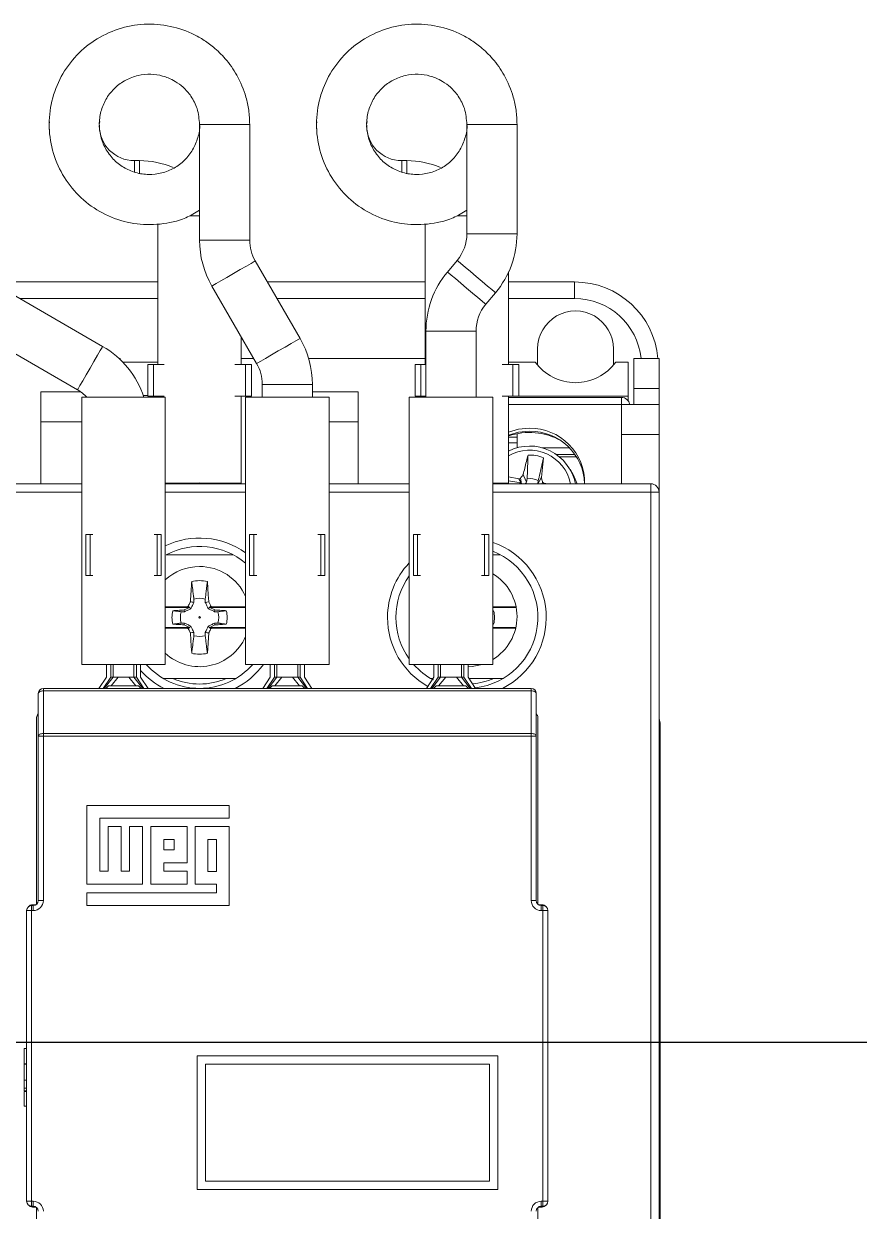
# Model space of a CAD drawing. Header units: millimetres. Extents: x 1004 to 59588, y 686 to 38112.
# Drawn here: x 44533.3 to 44583.3, y 36861.7 to 36932.7 of the extents above; entities that cross this region are included whole.
import ezdxf

# ---------------------------------------------------------------- set-up
doc = ezdxf.new("R2010")
doc.units = ezdxf.units.MM

msp = doc.modelspace()

# ---------------------------------------------------------------- linework, layer by layer
at = {"color": 7, "linetype": 'Continuous', "lineweight": 15}
for p, q in [((44534.823, 36926.876), (44534.81, 36926.723)), ((44534.81, 36926.723), (44534.81, 36926.653)), ((44534.81, 36926.653), (44534.815, 36926.421)), ((44537.81, 36926.723), (44537.833, 36926.891)), ((44543.81, 36926.723), (44543.81, 36919.795)), ((44546.81, 36926.723), (44543.81, 36926.723)), ((44546.81, 36919.795), (44546.81, 36926.723)), ((44550.823, 36926.876), (44550.81, 36926.723)), ((44550.81, 36926.723), (44550.81, 36926.653)), ((44550.81, 36926.653), (44550.821, 36926.314)), ((44553.81, 36926.723), (44553.833, 36926.891)), ((44559.81, 36926.723), (44559.81, 36920.179)), ((44562.81, 36926.723), (44559.81, 36926.723)), ((44562.81, 36920.179), (44562.81, 36926.723)), ((44540.21, 36924.553), (44539.91, 36924.553)), ((44539.91, 36923.888), (44539.91, 36924.553)), ((44540.21, 36923.799), (44540.21, 36924.553)), ((44556.21, 36924.553), (44555.91, 36924.553)), ((44555.91, 36923.888), (44555.91, 36924.553)), ((44556.21, 36923.799), (44556.21, 36924.553)), ((44543.251, 36921.253), (44543.81, 36921.253)), ((44559.251, 36921.253), (44559.81, 36921.253)), ((44541.31, 36920.761), (44541.31, 36912.353)), ((44557.31, 36920.761), (44557.31, 36912.353)), ((44562.81, 36920.179), (44559.81, 36920.179)), ((44546.81, 36919.795), (44543.81, 36919.795)), ((44549.823, 36913.906), (44547.145, 36918.545)), ((44559.225, 36918.572), (44558.647, 36917.883)), ((44531.519, 36917.289), (44541.31, 36917.289)), ((44547.871, 36917.289), (44557.31, 36917.289)), ((44562.31, 36912.353), (44562.31, 36917.888)), ((44562.31, 36917.289), (44566.257, 36917.289)), ((44566.257, 36917.289), (44566.257, 36916.293)), ((44538.01, 36913.433), (44532.06, 36916.868)), ((44544.547, 36917.045), (44547.225, 36912.406)), ((44560.945, 36915.955), (44561.523, 36916.644)), ((44541.31, 36916.293), (44533.056, 36916.293)), ((44557.31, 36916.293), (44548.445, 36916.293)), ((44566.257, 36916.293), (44562.31, 36916.293)), ((44530.56, 36914.27), (44536.51, 36910.834)), ((44546.31, 36912.353), (44546.31, 36913.991)), ((44557.36, 36914.348), (44557.36, 36910.397)), ((44560.36, 36914.348), (44557.36, 36914.348)), ((44560.36, 36910.397), (44560.36, 36914.348)), ((44564.044, 36912.309), (44564.044, 36913.289)), ((44568.576, 36913.289), (44568.576, 36912.309)), ((44538.994, 36912.707), (44539.06, 36912.707)), ((44539.06, 36912.707), (44539.06, 36912.646)), ((44539.218, 36912.489), (44541.31, 36912.489)), ((44541.06, 36912.353), (44540.706, 36912.353)), ((44540.706, 36910.453), (44540.706, 36912.353)), ((44541.697, 36912.353), (44541.06, 36912.353)), ((44541.06, 36912.353), (44541.06, 36910.453)), ((44546.56, 36912.353), (44545.923, 36912.353)), ((44546.31, 36912.707), (44547.051, 36912.707)), ((44546.56, 36910.453), (44546.56, 36912.353)), ((44546.914, 36912.353), (44546.56, 36912.353)), ((44546.914, 36910.453), (44546.914, 36912.353)), ((44550.337, 36912.707), (44557.31, 36912.707)), ((44557.06, 36912.353), (44556.706, 36912.353)), ((44556.706, 36910.453), (44556.706, 36912.353)), ((44557.36, 36912.353), (44557.06, 36912.353)), ((44557.06, 36912.353), (44557.06, 36910.453)), ((44557.31, 36912.353), (44557.31, 36912.707)), ((44562.56, 36912.353), (44561.923, 36912.353)), ((44563.902, 36912.489), (44562.31, 36912.489)), ((44562.914, 36912.353), (44562.56, 36912.353)), ((44562.56, 36910.453), (44562.56, 36912.353)), ((44562.914, 36910.453), (44562.914, 36912.353)), ((44569.46, 36912.489), (44568.718, 36912.489)), ((44569.46, 36910.447), (44569.46, 36912.489)), ((44569.81, 36912.707), (44571.31, 36912.707)), ((44569.81, 36912.707), (44569.81, 36910.907)), ((44571.31, 36912.707), (44571.31, 36910.907)), ((44547.56, 36911.156), (44547.56, 36910.397)), ((44550.56, 36911.156), (44547.56, 36911.156)), ((44550.56, 36910.397), (44550.56, 36911.156)), ((44571.31, 36910.907), (44569.81, 36910.907)), ((44569.81, 36909.957), (44569.81, 36910.907)), ((44571.31, 36909.957), (44571.31, 36910.907)), ((44534.31, 36910.707), (44534.31, 36908.907)), ((44534.31, 36910.707), (44536.708, 36910.707)), ((44536.76, 36910.397), (44536.76, 36894.397)), ((44541.76, 36910.397), (44536.76, 36910.397)), ((44540.451, 36910.489), (44540.706, 36910.489)), ((44541.06, 36910.453), (44540.706, 36910.453)), ((44541.06, 36910.453), (44541.697, 36910.453)), ((44541.31, 36910.453), (44541.31, 36910.397)), ((44541.76, 36894.397), (44541.76, 36910.397)), ((44545.923, 36910.453), (44546.56, 36910.453)), ((44546.31, 36905.253), (44546.31, 36910.453)), ((44546.56, 36910.453), (44546.914, 36910.453)), ((44546.56, 36910.397), (44546.56, 36894.397)), ((44551.56, 36910.397), (44546.56, 36910.397)), ((44550.56, 36910.707), (44553.31, 36910.707)), ((44551.56, 36894.397), (44551.56, 36910.397)), ((44553.31, 36910.707), (44553.31, 36908.907)), ((44556.36, 36910.397), (44556.36, 36894.397)), ((44561.36, 36910.397), (44556.36, 36910.397)), ((44557.06, 36910.453), (44556.706, 36910.453)), ((44557.06, 36910.453), (44557.36, 36910.453)), ((44557.31, 36910.453), (44557.31, 36910.397)), ((44557.31, 36910.397), (44557.31, 36910.453)), ((44561.36, 36894.397), (44561.36, 36910.397)), ((44561.923, 36910.453), (44562.56, 36910.453)), ((44562.31, 36905.253), (44562.31, 36910.453)), ((44562.31, 36910.447), (44569.46, 36910.447)), ((44569.06, 36910.374), (44562.31, 36910.374)), ((44562.56, 36910.453), (44562.914, 36910.453)), ((44569.06, 36909.961), (44569.06, 36910.374)), ((44569.445, 36910.193), (44569.46, 36910.193)), ((44569.46, 36910.193), (44569.46, 36910.447)), ((44569.46, 36910.174), (44569.46, 36910.193)), ((44569.06, 36909.961), (44562.31, 36909.961)), ((44569.06, 36909.957), (44569.06, 36909.961)), ((44569.06, 36909.957), (44571.31, 36909.957)), ((44569.06, 36908.157), (44569.06, 36909.957)), ((44571.31, 36909.957), (44571.31, 36908.157)), ((44534.31, 36908.907), (44534.31, 36905.207)), ((44536.76, 36908.907), (44534.31, 36908.907)), ((44553.31, 36908.907), (44551.56, 36908.907)), ((44553.31, 36908.907), (44553.31, 36905.207)), ((44562.81, 36908.003), (44562.31, 36908.003)), ((44562.81, 36907.359), (44562.81, 36908.207)), ((44569.06, 36905.207), (44569.06, 36908.157)), ((44571.31, 36908.157), (44569.06, 36908.157)), ((44571.31, 36908.157), (44571.31, 36904.707)), ((44562.81, 36907.663), (44562.31, 36907.663)), ((44565.942, 36907.359), (44564.31, 36907.359)), ((44566.269, 36906.965), (44565.157, 36906.965)), ((44566.362, 36906.826), (44565.342, 36906.826)), ((44566.165, 36905.759), (44565.981, 36906.077)), ((44516.81, 36905.207), (44536.76, 36905.207)), ((44541.76, 36905.253), (44546.31, 36905.253)), ((44541.76, 36905.207), (44546.56, 36905.207)), ((44542.213, 36905.207), (44542.232, 36905.253)), ((44542.461, 36905.207), (44542.493, 36905.253)), ((44543.81, 36905.262), (44543.662, 36905.207)), ((44543.971, 36905.203), (44543.81, 36905.262)), ((44543.81, 36905.262), (44543.81, 36905.207)), ((44545.388, 36905.253), (44545.407, 36905.207)), ((44546.06, 36905.207), (44546.06, 36905.253)), ((44551.56, 36905.207), (44556.36, 36905.207)), ((44561.36, 36905.207), (44570.81, 36905.207)), ((44561.378, 36905.253), (44562.31, 36905.253)), ((44561.388, 36905.253), (44561.407, 36905.207)), ((44562.314, 36905.207), (44562.053, 36905.236)), ((44562.926, 36905.511), (44562.31, 36905.618)), ((44563.064, 36905.258), (44562.31, 36905.388)), ((44563.064, 36905.258), (44562.893, 36905.207)), ((44562.926, 36905.511), (44563.011, 36905.535)), ((44563.064, 36905.258), (44562.926, 36905.511)), ((44563.082, 36905.207), (44563.011, 36905.535)), ((44563.416, 36905.514), (44563.38, 36905.31)), ((44564.056, 36905.207), (44564.084, 36905.398)), ((44564.312, 36905.207), (44564.345, 36905.303)), ((44564.345, 36905.303), (44564.416, 36905.252)), ((44564.416, 36905.252), (44564.382, 36905.207)), ((44564.674, 36905.207), (44564.416, 36905.252)), ((44566.165, 36905.759), (44566.413, 36905.207)), ((44570.81, 36905.207), (44570.81, 36904.707)), ((44536.76, 36904.707), (44516.81, 36904.707)), ((44546.56, 36904.707), (44541.76, 36904.707)), ((44556.36, 36904.707), (44551.56, 36904.707)), ((44570.81, 36904.707), (44561.36, 36904.707)), ((44570.81, 36838.707), (44570.81, 36904.707)), ((44570.81, 36904.707), (44571.31, 36904.707)), ((44571.31, 36904.707), (44571.31, 36838.707)), ((44537.006, 36899.723), (44537.006, 36902.175)), ((44537.006, 36902.175), (44537.253, 36902.175)), ((44537.253, 36899.723), (44537.253, 36902.175)), ((44537.253, 36902.175), (44537.431, 36902.175)), ((44541.089, 36902.175), (44541.268, 36902.175)), ((44541.268, 36899.723), (44541.268, 36902.175)), ((44541.514, 36902.175), (44541.268, 36902.175)), ((44541.514, 36902.175), (44541.514, 36899.723)), ((44546.806, 36899.723), (44546.806, 36902.175)), ((44546.806, 36902.175), (44547.053, 36902.175)), ((44547.053, 36899.723), (44547.053, 36902.175)), ((44547.053, 36902.175), (44547.231, 36902.175)), ((44550.889, 36902.175), (44551.068, 36902.175)), ((44551.068, 36899.723), (44551.068, 36902.175)), ((44551.314, 36902.175), (44551.068, 36902.175)), ((44551.314, 36902.175), (44551.314, 36899.723)), ((44556.606, 36899.723), (44556.606, 36902.175)), ((44556.606, 36902.175), (44556.853, 36902.175)), ((44556.853, 36899.723), (44556.853, 36902.175)), ((44556.853, 36902.175), (44557.031, 36902.175)), ((44560.689, 36902.175), (44560.868, 36902.175)), ((44560.868, 36899.723), (44560.868, 36902.175)), ((44561.114, 36902.175), (44560.868, 36902.175)), ((44561.114, 36902.175), (44561.114, 36899.723)), ((44545.81, 36900.957), (44541.81, 36900.957)), ((44561.81, 36900.957), (44561.36, 36900.957)), ((44537.006, 36899.723), (44537.253, 36899.723)), ((44537.253, 36899.723), (44537.431, 36899.723)), ((44541.089, 36899.723), (44541.268, 36899.723)), ((44541.268, 36899.723), (44541.514, 36899.723)), ((44546.806, 36899.723), (44547.053, 36899.723)), ((44547.053, 36899.723), (44547.231, 36899.723)), ((44550.889, 36899.723), (44551.068, 36899.723)), ((44551.068, 36899.723), (44551.314, 36899.723)), ((44556.606, 36899.723), (44556.853, 36899.723)), ((44556.853, 36899.723), (44557.031, 36899.723)), ((44560.689, 36899.723), (44560.868, 36899.723)), ((44560.868, 36899.723), (44561.114, 36899.723)), ((44543.471, 36898.301), (44543.468, 36898.108)), ((44544.152, 36898.108), (44544.149, 36898.301)), ((44543.054, 36897.846), (44541.76, 36897.846)), ((44543.201, 36897.807), (44541.76, 36897.807)), ((44542.909, 36897.55), (44542.716, 36897.546)), ((44543.201, 36897.807), (44542.895, 36897.655)), ((44543.054, 36897.846), (44543.133, 36897.885)), ((44543.201, 36897.807), (44543.054, 36897.846)), ((44544.566, 36897.846), (44544.419, 36897.807)), ((44546.56, 36897.807), (44544.419, 36897.807)), ((44544.725, 36897.655), (44544.419, 36897.807)), ((44544.487, 36897.885), (44544.566, 36897.846)), ((44546.56, 36897.846), (44544.566, 36897.846)), ((44544.904, 36897.546), (44544.711, 36897.55)), ((44562.752, 36897.846), (44561.36, 36897.846)), ((44562.759, 36897.807), (44561.36, 36897.807)), ((44561.412, 36897.61), (44561.36, 36897.613)), ((44541.76, 36896.607), (44543.201, 36896.607)), ((44542.716, 36896.869), (44542.909, 36896.865)), ((44542.895, 36896.76), (44543.201, 36896.607)), ((44543.054, 36896.569), (44543.201, 36896.607)), ((44544.419, 36896.607), (44544.725, 36896.76)), ((44544.419, 36896.607), (44544.566, 36896.569)), ((44544.419, 36896.607), (44546.56, 36896.607)), ((44544.711, 36896.865), (44544.904, 36896.869)), ((44561.36, 36896.802), (44561.412, 36896.805)), ((44561.36, 36896.607), (44562.739, 36896.607)), ((44541.76, 36896.569), (44543.054, 36896.569)), ((44543.133, 36896.53), (44543.054, 36896.569)), ((44543.468, 36896.307), (44543.471, 36896.114)), ((44544.149, 36896.114), (44544.152, 36896.307)), ((44544.566, 36896.569), (44544.487, 36896.53)), ((44544.566, 36896.569), (44546.56, 36896.569)), ((44561.36, 36896.569), (44562.73, 36896.569)), ((44541.76, 36894.397), (44536.76, 36894.397)), ((44538.239, 36893.627), (44538.239, 36894.397)), ((44538.492, 36893.627), (44538.492, 36894.397)), ((44538.635, 36893.627), (44538.635, 36894.397)), ((44539.885, 36893.627), (44539.885, 36894.397)), ((44540.028, 36893.627), (44540.028, 36894.397)), ((44540.281, 36894.397), (44540.281, 36893.627)), ((44551.56, 36894.397), (44546.56, 36894.397)), ((44548.039, 36893.627), (44548.039, 36894.397)), ((44548.292, 36893.627), (44548.292, 36894.397)), ((44548.435, 36893.627), (44548.435, 36894.397)), ((44549.685, 36893.627), (44549.685, 36894.397)), ((44549.828, 36893.627), (44549.828, 36894.397)), ((44550.081, 36894.397), (44550.081, 36893.627)), ((44561.36, 36894.397), (44556.36, 36894.397)), ((44557.839, 36893.627), (44557.839, 36894.397)), ((44558.092, 36893.627), (44558.092, 36894.397)), ((44558.235, 36893.627), (44558.235, 36894.397)), ((44559.485, 36893.627), (44559.485, 36894.397)), ((44559.628, 36893.627), (44559.628, 36894.397)), ((44559.881, 36894.397), (44559.881, 36893.627)), ((44537.789, 36892.957), (44538.239, 36893.627)), ((44538.492, 36893.627), (44538.04, 36892.957)), ((44538.635, 36893.627), (44538.108, 36892.957)), ((44538.365, 36893.117), (44538.205, 36892.957)), ((44538.365, 36893.117), (44540.155, 36893.117)), ((44538.635, 36893.627), (44538.492, 36893.627)), ((44538.943, 36893.627), (44538.52, 36893.117)), ((44538.635, 36893.627), (44538.943, 36893.627)), ((44538.943, 36893.627), (44538.956, 36893.627)), ((44539.564, 36893.627), (44539.578, 36893.627)), ((44539.578, 36893.627), (44539.885, 36893.627)), ((44540, 36893.117), (44539.578, 36893.627)), ((44539.885, 36893.627), (44540.028, 36893.627)), ((44540.412, 36892.957), (44539.885, 36893.627)), ((44540.48, 36892.957), (44540.028, 36893.627)), ((44540.315, 36892.957), (44540.155, 36893.117)), ((44540.281, 36893.627), (44540.731, 36892.957)), ((44541.633, 36893.557), (44545.987, 36893.557)), ((44547.589, 36892.957), (44548.039, 36893.627)), ((44548.292, 36893.627), (44547.84, 36892.957)), ((44548.435, 36893.627), (44547.908, 36892.957)), ((44548.165, 36893.117), (44548.005, 36892.957)), ((44548.165, 36893.117), (44549.955, 36893.117)), ((44548.435, 36893.627), (44548.292, 36893.627)), ((44548.743, 36893.627), (44548.32, 36893.117)), ((44548.435, 36893.627), (44548.743, 36893.627)), ((44548.743, 36893.627), (44548.756, 36893.627)), ((44549.364, 36893.627), (44549.378, 36893.627)), ((44549.378, 36893.627), (44549.685, 36893.627)), ((44549.8, 36893.117), (44549.378, 36893.627)), ((44549.685, 36893.627), (44549.828, 36893.627)), ((44550.212, 36892.957), (44549.685, 36893.627)), ((44550.28, 36892.957), (44549.828, 36893.627)), ((44550.115, 36892.957), (44549.955, 36893.117)), ((44550.081, 36893.627), (44550.531, 36892.957)), ((44557.389, 36892.957), (44557.839, 36893.627)), ((44557.633, 36893.557), (44557.792, 36893.557)), ((44558.092, 36893.627), (44557.64, 36892.957)), ((44558.235, 36893.627), (44557.708, 36892.957)), ((44557.965, 36893.117), (44557.805, 36892.957)), ((44557.965, 36893.117), (44559.755, 36893.117)), ((44558.235, 36893.627), (44558.092, 36893.627)), ((44558.543, 36893.627), (44558.12, 36893.117)), ((44558.235, 36893.627), (44558.543, 36893.627)), ((44558.543, 36893.627), (44558.556, 36893.627)), ((44559.164, 36893.627), (44559.178, 36893.627)), ((44559.178, 36893.627), (44559.485, 36893.627)), ((44559.6, 36893.117), (44559.178, 36893.627)), ((44559.485, 36893.627), (44559.628, 36893.627)), ((44560.012, 36892.957), (44559.485, 36893.627)), ((44560.08, 36892.957), (44559.628, 36893.627)), ((44559.915, 36892.957), (44559.755, 36893.117)), ((44559.881, 36893.627), (44560.331, 36892.957)), ((44559.928, 36893.557), (44561.987, 36893.557)), ((44534.16, 36890.106), (44534.16, 36892.657)), ((44534.46, 36892.807), (44534.46, 36892.957)), ((44534.46, 36892.957), (44563.66, 36892.957)), ((44534.46, 36892.807), (44534.46, 36890.256)), ((44563.66, 36892.807), (44534.46, 36892.807)), ((44563.66, 36892.807), (44563.66, 36892.957)), ((44563.66, 36890.256), (44563.66, 36892.807)), ((44563.96, 36892.657), (44563.96, 36890.106)), ((44534.06, 36891.207), (44534.06, 36880.034)), ((44564.06, 36891.207), (44564.06, 36880.034)), ((44534.46, 36890.106), (44534.46, 36890.256)), ((44534.46, 36890.256), (44563.66, 36890.256)), ((44563.66, 36890.106), (44563.66, 36890.256)), ((44571.378, 36852.789), (44571.378, 36890.789)), ((44534.46, 36890.106), (44534.16, 36890.106)), ((44534.16, 36880.257), (44534.16, 36890.106)), ((44534.46, 36890.106), (44534.46, 36880.257)), ((44563.66, 36890.106), (44534.46, 36890.106)), ((44563.66, 36890.106), (44563.96, 36890.106)), ((44563.66, 36880.257), (44563.66, 36890.106)), ((44563.96, 36890.106), (44563.96, 36880.257)), ((44537.06, 36885.957), (44537.06, 36881.248)), ((44545.58, 36885.957), (44537.06, 36885.957)), ((44545.58, 36885.192), (44545.58, 36885.957)), ((44537.84, 36885.192), (44545.58, 36885.192)), ((44537.84, 36882.013), (44537.84, 36885.192)), ((44538.35, 36884.683), (44538.35, 36882.013)), ((44539.115, 36884.683), (44538.35, 36884.683)), ((44539.115, 36882.013), (44539.115, 36884.683)), ((44539.625, 36884.683), (44539.625, 36882.013)), ((44540.39, 36884.683), (44539.625, 36884.683)), ((44540.39, 36881.248), (44540.39, 36884.683)), ((44540.9, 36884.683), (44540.9, 36881.248)), ((44543.06, 36884.683), (44540.9, 36884.683)), ((44543.06, 36882.523), (44543.06, 36884.683)), ((44543.54, 36884.683), (44543.54, 36881.232)), ((44545.58, 36884.683), (44543.54, 36884.683)), ((44545.58, 36879.957), (44545.58, 36884.683)), ((44541.665, 36883.918), (44541.665, 36883.288)), ((44542.295, 36883.918), (44541.665, 36883.918)), ((44542.295, 36883.288), (44542.295, 36883.918)), ((44544.815, 36883.918), (44544.305, 36883.918)), ((44544.305, 36883.918), (44544.305, 36881.997)), ((44544.815, 36881.997), (44544.815, 36883.918)), ((44541.665, 36883.288), (44542.295, 36883.288)), ((44541.665, 36882.523), (44543.06, 36882.523)), ((44541.665, 36882.013), (44541.665, 36882.523)), ((44538.35, 36882.013), (44537.84, 36882.013)), ((44539.625, 36882.013), (44539.115, 36882.013)), ((44543.06, 36882.013), (44541.665, 36882.013)), ((44543.06, 36881.248), (44543.06, 36882.013)), ((44544.305, 36881.997), (44544.815, 36881.997)), ((44537.06, 36881.248), (44540.39, 36881.248)), ((44540.9, 36881.248), (44543.06, 36881.248)), ((44543.54, 36881.232), (44544.815, 36881.232)), ((44544.815, 36881.232), (44544.815, 36880.722)), ((44534.46, 36880.257), (44534.16, 36880.257)), ((44544.815, 36880.722), (44537.06, 36880.722)), ((44537.06, 36880.722), (44537.06, 36879.957)), ((44563.66, 36880.257), (44563.96, 36880.257)), ((44533.46, 36862.257), (44533.46, 36879.657)), ((44533.76, 36879.657), (44533.46, 36879.657)), ((44533.76, 36879.657), (44533.76, 36879.957)), ((44533.76, 36879.957), (44533.86, 36879.957)), ((44533.76, 36879.657), (44533.76, 36862.257)), ((44533.86, 36879.657), (44533.76, 36879.657)), ((44533.81, 36880.007), (44534.026, 36880.007)), ((44533.81, 36880.007), (44533.81, 36879.957)), ((44533.86, 36879.657), (44533.86, 36879.957)), ((44537.06, 36879.957), (44545.58, 36879.957)), ((44564.094, 36880.007), (44564.31, 36880.007)), ((44564.26, 36879.657), (44564.26, 36879.957)), ((44564.26, 36879.957), (44564.36, 36879.957)), ((44564.36, 36879.657), (44564.26, 36879.657)), ((44564.31, 36879.957), (44564.31, 36880.007)), ((44564.36, 36879.957), (44564.36, 36879.657)), ((44564.66, 36879.657), (44564.36, 36879.657)), ((44564.36, 36862.257), (44564.36, 36879.657)), ((44564.66, 36879.657), (44564.66, 36862.257)), ((44533.31, 36871.406), (44533.46, 36871.406)), ((44533.31, 36870.483), (44533.31, 36871.406)), ((44533.31, 36870.483), (44533.46, 36870.483)), ((44533.31, 36870.457), (44533.31, 36870.483)), ((44533.31, 36870.457), (44533.46, 36870.457)), ((44533.31, 36869.509), (44533.31, 36870.457)), ((44543.66, 36870.957), (44561.66, 36870.957)), ((44543.66, 36862.957), (44543.66, 36870.957)), ((44544.16, 36863.457), (44544.16, 36870.457)), ((44544.16, 36870.457), (44561.16, 36870.457)), ((44561.16, 36870.457), (44561.16, 36863.457)), ((44561.66, 36870.957), (44561.66, 36862.957)), ((44533.31, 36869.509), (44533.46, 36869.509)), ((44533.31, 36869.02), (44533.46, 36869.02)), ((44533.31, 36868.866), (44533.46, 36868.866)), ((44533.31, 36868.821), (44533.46, 36868.821)), ((44533.31, 36867.948), (44533.46, 36867.948)), ((44561.16, 36863.457), (44544.16, 36863.457)), ((44561.66, 36862.957), (44543.66, 36862.957)), ((44533.76, 36862.257), (44533.46, 36862.257)), ((44533.76, 36861.957), (44533.76, 36862.257)), ((44533.76, 36862.257), (44533.86, 36862.257)), ((44533.86, 36861.957), (44533.76, 36861.957)), ((44533.81, 36861.957), (44533.81, 36861.907)), ((44534.026, 36861.907), (44533.81, 36861.907)), ((44533.86, 36862.257), (44533.86, 36861.957)), ((44534.06, 36850.707), (44534.06, 36861.881)), ((44564.06, 36850.707), (44564.06, 36861.881)), ((44564.31, 36861.907), (44564.094, 36861.907)), ((44564.26, 36861.957), (44564.26, 36862.257)), ((44564.26, 36862.257), (44564.36, 36862.257)), ((44564.36, 36861.957), (44564.26, 36861.957)), ((44564.31, 36861.907), (44564.31, 36861.957)), ((44564.36, 36861.957), (44564.36, 36862.257)), ((44564.66, 36862.257), (44564.36, 36862.257))]:
    msp.add_line(p, q, dxfattribs=at)
msp.add_line((44092.042, 36871.789), (44748.186, 36871.789))
at = {"color": 7, "linetype": 'Continuous', "lineweight": 15, "flags": 128}
for points in [[(44547.145, 36918.545), (44547.081, 36918.509), (44546.897, 36918.402), (44546.61, 36918.236), (44546.247, 36918.027), (44545.846, 36917.795), (44545.445, 36917.563), (44545.082, 36917.354), (44544.795, 36917.189), (44544.611, 36917.082), (44544.547, 36917.045)], [(44561.523, 36916.644), (44561.467, 36916.691), (44561.304, 36916.828), (44561.05, 36917.041), (44560.729, 36917.31), (44560.374, 36917.608), (44560.019, 36917.906), (44559.699, 36918.175), (44559.445, 36918.388), (44559.281, 36918.525), (44559.225, 36918.572)], [(44560.945, 36915.955), (44560.889, 36916.002), (44560.726, 36916.139), (44560.471, 36916.352), (44560.151, 36916.621), (44559.796, 36916.919), (44559.441, 36917.217), (44559.121, 36917.486), (44558.866, 36917.699), (44558.703, 36917.836), (44558.647, 36917.883)], [(44549.823, 36913.906), (44549.76, 36913.87), (44549.575, 36913.763), (44549.288, 36913.597), (44548.926, 36913.388), (44548.524, 36913.156), (44548.123, 36912.925), (44547.761, 36912.716), (44547.473, 36912.55), (44547.289, 36912.443), (44547.225, 36912.406)], [(44538.01, 36913.433), (44537.973, 36913.369), (44537.867, 36913.184), (44537.701, 36912.897), (44537.492, 36912.535), (44537.26, 36912.134), (44537.028, 36911.732), (44536.819, 36911.37), (44536.653, 36911.083), (44536.547, 36910.898), (44536.51, 36910.834)], [(44569.205, 36909.957), (44569.158, 36909.96), (44569.06, 36909.961)], [(44562.31, 36908.291), (44562.896, 36908.467), (44563.56, 36908.533)], [(44563.56, 36908.36), (44562.896, 36908.293), (44562.31, 36908.117)], [(44564.398, 36906.766), (44564.354, 36906.373), (44564.311, 36905.98), (44564.267, 36905.588), (44564.265, 36905.569)], [(44563.38, 36905.31), (44563.298, 36905.49), (44563.217, 36905.671), (44563.178, 36905.758)], [(44564.061, 36905.207), (44564.139, 36905.345), (44564.265, 36905.569)], [(44544.282, 36899.356), (44544.308, 36898.956), (44544.334, 36898.556), (44544.361, 36898.156), (44544.362, 36898.136)], [(44544.152, 36898.108), (44544.237, 36898.12), (44544.362, 36898.136)], [(44542.909, 36897.55), (44542.898, 36897.634), (44542.895, 36897.655)], [(44543.29, 36897.727), (44543.23, 36897.787), (44543.133, 36897.885)], [(44544.33, 36897.727), (44544.39, 36897.787), (44544.487, 36897.885)], [(44544.711, 36897.55), (44544.722, 36897.634), (44544.725, 36897.655)], [(44542.909, 36896.865), (44542.898, 36896.781), (44542.895, 36896.76)], [(44543.29, 36896.688), (44543.23, 36896.628), (44543.133, 36896.53)], [(44544.33, 36896.688), (44544.39, 36896.628), (44544.487, 36896.53)], [(44544.711, 36896.865), (44544.722, 36896.781), (44544.725, 36896.76)], [(44543.468, 36896.307), (44543.384, 36896.295), (44543.258, 36896.279)], [(44543.338, 36895.059), (44543.312, 36895.459), (44543.286, 36895.859), (44543.26, 36896.259), (44543.258, 36896.279)], [(44559.881, 36894.258), (44560.134, 36894.275), (44560.716, 36894.397)], [(44534.46, 36892.807), (44534.402, 36892.805), (44534.345, 36892.796), (44534.293, 36892.782), (44534.248, 36892.764), (44534.211, 36892.741), (44534.183, 36892.715), (44534.166, 36892.687), (44534.16, 36892.657)], [(44563.96, 36892.657), (44563.954, 36892.687), (44563.937, 36892.715), (44563.91, 36892.741), (44563.872, 36892.764), (44563.827, 36892.782), (44563.775, 36892.796), (44563.719, 36892.805), (44563.66, 36892.807)], [(44534.46, 36890.256), (44534.402, 36890.253), (44534.345, 36890.244), (44534.293, 36890.231), (44534.248, 36890.212), (44534.211, 36890.189), (44534.183, 36890.163), (44534.166, 36890.135), (44534.16, 36890.106)], [(44563.96, 36890.106), (44563.954, 36890.135), (44563.937, 36890.163), (44563.91, 36890.189), (44563.872, 36890.212), (44563.827, 36890.231), (44563.775, 36890.244), (44563.719, 36890.253), (44563.66, 36890.256)]]:
    msp.add_lwpolyline(points, dxfattribs=at)
at = {"color": 7, "linetype": 'Continuous', "lineweight": 15}
msp.add_circle((44543.81, 36897.207), 0.0467, dxfattribs=at)
for centre, radius, start, end in [((44539.91, 36926.653), 2.1, 180, 270), ((44555.91, 36926.653), 2.1, 180, 270), ((44540.21, 36919.453), 5.1, 66.59444, 90), ((44556.21, 36919.453), 5.1, 66.59444, 90), ((44557.31, 36920.179), 2.5, 320, 0), ((44557.31, 36920.179), 5.5, 320, 0), ((44549.31, 36919.795), 5.5, 180, 210), ((44549.31, 36919.795), 2.5, 180, 210), ((44562.86, 36914.348), 5.5, 140, 180), ((44562.86, 36914.348), 2.5, 140, 180), ((44566.31, 36913.289), 2.266, 359.99891, 180.00109), ((44545.06, 36911.156), 5.5, 0, 30), ((44535.26, 36908.669), 5.5, 18.31183, 60), ((44545.06, 36911.156), 2.5, 0, 30), ((44535.26, 36908.669), 2.5, 43.72632, 60), ((44569.06, 36909.874), 0.5, 9.56447, 90), ((44563.56, 36904.481), 3.801, 60.50706, 109.1957), ((44563.586, 36905.26), 3.273, 359.08148, 90.45714), ((44563.585, 36905.084), 3.276, 2.15909, 90.44086), ((44563.562, 36904.674), 2.792, 11.01919, 116.6551), ((44563.559, 36904.721), 2.496, 11.235, 120.03661), ((44563.56, 36904.699), 2.23, 67.94435, 92.35353), ((44563.56, 36904.362), 1.16, 63.18328, 97.11469), ((44570.81, 36904.707), 0.5, 0, 90), ((44543.81, 36897.207), 4.75, 54.62346, 115.56781), ((44559.81, 36897.207), 4.75, 296.52535, 70.95469), ((44543.81, 36897.207), 4.25, 49.67978, 118.07249), ((44559.81, 36897.207), 4.25, 276.76816, 68.61052), ((44543.81, 36897.257), 3, 90, 133.10467), ((44543.81, 36897.257), 3, 23.55646, 90), ((44559.81, 36897.207), 4.75, 136.57842, 180), ((44559.81, 36897.207), 4.25, 144.26871, 180), ((44559.81, 36897.257), 3, 301.10892, 58.89108), ((44543.81, 36897.207), 2.2, 77.62055, 102.37945), ((44524.432, 36757.116), 142.272, 82.31069, 82.3959), ((44543.81, 36897.207), 1.145, 72.79371, 107.20629), ((44543.81, 36897.207), 1.652, 165.89643, 194.10357), ((44543.81, 36897.207), 1.145, 162.79371, 197.20629), ((44543.81, 36897.207), 1.145, 342.79371, 17.20629), ((44543.81, 36897.207), 1.652, 345.89643, 14.10357), ((44559.81, 36897.207), 1.652, 345.89643, 14.10357), ((44559.81, 36897.207), 4.75, 180, 240.45944), ((44559.81, 36897.207), 4.25, 180, 215.73129), ((44543.81, 36897.257), 3, 226.89533, 336.44354), ((44543.81, 36897.207), 1.145, 252.79371, 287.20629), ((44563.188, 37037.299), 142.272, 262.31069, 262.3959), ((44543.81, 36897.207), 2.2, 257.62055, 282.37945), ((44543.81, 36897.207), 4.75, 222.02181, 243.47465), ((44543.81, 36897.207), 4.25, 221.38966, 318.61034), ((44543.81, 36897.207), 4.75, 296.52535, 323.73086), ((44559.81, 36897.207), 4.25, 221.38966, 241.79606), ((44543.81, 36897.207), 3.989, 246.21191, 293.78809), ((44559.81, 36897.207), 3.989, 274.8328, 293.78809), ((44534.46, 36892.657), 0.3, 90, 180), ((44563.66, 36892.657), 0.3, 0, 90), ((44534.36, 36891.207), 0.3, 131.81031, 180), ((44563.76, 36891.207), 0.3, 0, 48.18969), ((44570.378, 36890.789), 1, 0, 21.27898), ((44533.86, 36880.257), 0.6, 270, 0), ((44533.86, 36880.257), 0.3, 270, 0), ((44564.26, 36880.257), 0.6, 180, 270), ((44564.26, 36880.257), 0.3, 180, 270), ((44533.76, 36879.657), 0.3, 90, 180), ((44533.81, 36879.707), 0.3, 90, 141.7681), ((44564.31, 36879.707), 0.3, 38.2319, 90), ((44564.36, 36879.657), 0.3, 0, 90), ((44533.76, 36862.257), 0.3, 180, 270), ((44533.81, 36862.207), 0.3, 218.2319, 270), ((44533.86, 36861.657), 0.6, 0, 90), ((44533.86, 36861.657), 0.3, 0, 90), ((44564.26, 36861.657), 0.6, 90, 180), ((44564.26, 36861.657), 0.3, 90, 180), ((44564.31, 36862.207), 0.3, 270, 321.7681), ((44564.36, 36862.257), 0.3, 270, 0)]:
    msp.add_arc(centre, radius, start, end, dxfattribs=at)
for centre, major_axis, ratio, start_param, end_param in [((44566.257, 36912.289), (4.11, -2.848), 0.999984, 0.689862, 2.176813), ((44566.257, 36912.293), (3.403, -2.103), 0.999979, 0.657359, 2.124376), ((44566.31, 36914.306), (0, 3.046), 0.984808, 2.210002, 4.073184)]:
    msp.add_ellipse(centre, major_axis=major_axis, ratio=ratio, start_param=start_param, end_param=end_param, dxfattribs=at)
for points, knots in [([(44546.81, 36926.723), (44546.798, 36927.007), (44546.776, 36927.558), (44546.556, 36928.561), (44546.116, 36929.629), (44545.417, 36930.62), (44544.703, 36931.318), (44544.019, 36931.813), (44543.115, 36932.304), (44541.872, 36932.698), (44540.292, 36932.771), (44538.736, 36932.428), (44537.321, 36931.69), (44536.147, 36930.61), (44535.296, 36929.261), (44534.826, 36927.737), (44534.768, 36926.142), (44535.128, 36924.589), (44535.881, 36923.182), (44536.974, 36922.019), (44538.331, 36921.183), (44539.862, 36920.726), (44541.45, 36920.698), (44542.816, 36920.983), (44543.539, 36921.421), (44543.81, 36921.585)], [0, 0, 0, 0, 0.027104, 0.052571, 0.09792, 0.136472, 0.167828, 0.192929, 0.216994, 0.266031, 0.316158, 0.366531, 0.416784, 0.466992, 0.517355, 0.567613, 0.617822, 0.668187, 0.718453, 0.768657, 0.819015, 0.869289, 0.919494, 0.969847, 1, 1, 1, 1]), ([(44562.81, 36926.723), (44562.798, 36927.007), (44562.776, 36927.558), (44562.556, 36928.561), (44562.116, 36929.629), (44561.417, 36930.62), (44560.703, 36931.318), (44560.019, 36931.813), (44559.115, 36932.304), (44557.872, 36932.698), (44556.292, 36932.771), (44554.736, 36932.428), (44553.321, 36931.69), (44552.147, 36930.61), (44551.296, 36929.261), (44550.826, 36927.737), (44550.768, 36926.142), (44551.128, 36924.589), (44551.881, 36923.182), (44552.974, 36922.019), (44554.331, 36921.183), (44555.862, 36920.726), (44557.45, 36920.698), (44558.816, 36920.983), (44559.539, 36921.421), (44559.81, 36921.585)], [0, 0, 0, 0, 0.027104, 0.052571, 0.09792, 0.136472, 0.167828, 0.192929, 0.216994, 0.266031, 0.316158, 0.366531, 0.416784, 0.466992, 0.517355, 0.567613, 0.617822, 0.668187, 0.718453, 0.768657, 0.819015, 0.869289, 0.919494, 0.969847, 1, 1, 1, 1]), ([(44543.802, 36926.774), (44543.805, 36926.753), (44543.844, 36926.471), (44543.723, 36925.92), (44543.43, 36925.186), (44542.935, 36924.557), (44542.299, 36924.078), (44541.557, 36923.782), (44540.765, 36923.689), (44539.976, 36923.805), (44539.244, 36924.124), (44538.621, 36924.622), (44538.149, 36925.264), (44537.861, 36926.008), (44537.776, 36926.802), (44537.901, 36927.588), (44538.227, 36928.317), (44538.732, 36928.935), (44539.379, 36929.4), (44540.12, 36929.678), (44540.88, 36929.753), (44541.491, 36929.662), (44541.976, 36929.498), (44542.398, 36929.287), (44542.873, 36928.935), (44543.34, 36928.393), (44543.726, 36927.639), (44543.781, 36927.042), (44543.81, 36926.723)], [0, 0, 0, 0, 0.003347, 0.045229, 0.086979, 0.128842, 0.170739, 0.212493, 0.254345, 0.296248, 0.338002, 0.379848, 0.421761, 0.463515, 0.505346, 0.547264, 0.589023, 0.630851, 0.672776, 0.714533, 0.755266, 0.793022, 0.811883, 0.836555, 0.867816, 0.905403, 0.949435, 1, 1, 1, 1]), ([(44559.802, 36926.774), (44559.805, 36926.753), (44559.844, 36926.471), (44559.723, 36925.92), (44559.43, 36925.186), (44558.935, 36924.557), (44558.299, 36924.078), (44557.557, 36923.782), (44556.765, 36923.689), (44555.976, 36923.805), (44555.244, 36924.124), (44554.621, 36924.622), (44554.149, 36925.264), (44553.861, 36926.008), (44553.776, 36926.802), (44553.901, 36927.588), (44554.227, 36928.317), (44554.732, 36928.935), (44555.379, 36929.4), (44556.12, 36929.678), (44556.88, 36929.753), (44557.491, 36929.662), (44557.976, 36929.498), (44558.398, 36929.287), (44558.873, 36928.935), (44559.34, 36928.393), (44559.726, 36927.639), (44559.781, 36927.042), (44559.81, 36926.723)], [0, 0, 0, 0, 0.003347, 0.045229, 0.086979, 0.128842, 0.170739, 0.212493, 0.254345, 0.296248, 0.338002, 0.379848, 0.421761, 0.463515, 0.505346, 0.547264, 0.589023, 0.630851, 0.672776, 0.714533, 0.755266, 0.793022, 0.811883, 0.836555, 0.867816, 0.905403, 0.949435, 1, 1, 1, 1]), ([(44563.178, 36905.758), (44563.21, 36905.886), (44563.274, 36906.144), (44563.371, 36906.534), (44563.436, 36906.796), (44563.469, 36906.927)], [0, 0, 0, 0, 0.328071, 0.664035, 1, 1, 1, 1]), ([(44563.469, 36906.927), (44563.464, 36906.803), (44563.457, 36906.594), (44563.444, 36906.254), (44563.434, 36905.972), (44563.425, 36905.743), (44563.42, 36905.612), (44563.418, 36905.546), (44563.416, 36905.514)], [0, 0, 0, 0, 0.263002, 0.445587, 0.722793, 0.861396, 0.930698, 1, 1, 1, 1]), ([(44564.084, 36905.398), (44564.091, 36905.43), (44564.105, 36905.493), (44564.134, 36905.62), (44564.185, 36905.841), (44564.248, 36906.114), (44564.324, 36906.443), (44564.37, 36906.646), (44564.398, 36906.766)], [0, 0, 0, 0, 0.069302, 0.138604, 0.277207, 0.554413, 0.736999, 1, 1, 1, 1]), ([(44563.011, 36905.535), (44563.033, 36905.565), (44563.077, 36905.624), (44563.133, 36905.698), (44563.166, 36905.742), (44563.178, 36905.758)], [0, 0, 0, 0, 0.396392, 0.792782, 1, 1, 1, 1]), ([(44563.38, 36905.31), (44563.36, 36905.28), (44563.337, 36905.246), (44563.314, 36905.211), (44563.312, 36905.207)], [0, 0, 0, 0, 0.887594, 1, 1, 1, 1]), ([(44564.265, 36905.569), (44564.272, 36905.545), (44564.299, 36905.457), (44564.326, 36905.368), (44564.345, 36905.303)], [0, 0, 0, 0, 0.271067, 1, 1, 1, 1]), ([(44543.258, 36898.136), (44543.267, 36898.27), (44543.285, 36898.54), (44543.312, 36898.946), (44543.329, 36899.22), (44543.338, 36899.356)], [0, 0, 0, 0, 0.328071, 0.664036, 1, 1, 1, 1]), ([(44543.338, 36899.356), (44543.35, 36899.264), (44543.37, 36899.108), (44543.402, 36898.854), (44543.429, 36898.644), (44543.45, 36898.473), (44543.462, 36898.375), (44543.468, 36898.326), (44543.471, 36898.301)], [0, 0, 0, 0, 0.2630013, 0.4455874, 0.7227928, 0.8613965, 0.9306991, 1, 1, 1, 1]), ([(44544.149, 36898.301), (44544.152, 36898.326), (44544.158, 36898.375), (44544.17, 36898.473), (44544.192, 36898.644), (44544.218, 36898.854), (44544.25, 36899.108), (44544.27, 36899.264), (44544.282, 36899.356)], [0, 0, 0, 0, 0.069301, 0.138604, 0.277207, 0.554413, 0.736999, 1, 1, 1, 1]), ([(44543.133, 36897.885), (44543.149, 36897.918), (44543.182, 36897.985), (44543.224, 36898.068), (44543.25, 36898.119), (44543.258, 36898.136)], [0, 0, 0, 0, 0.3963939, 0.7927796, 1, 1, 1, 1]), ([(44543.468, 36898.108), (44543.453, 36898.076), (44543.424, 36898.013), (44543.365, 36897.887), (44543.32, 36897.791), (44543.29, 36897.727)], [0, 0, 0, 0, 0.2544492, 0.5089115, 1, 1, 1, 1]), ([(44544.33, 36897.727), (44544.303, 36897.785), (44544.259, 36897.878), (44544.2, 36898.005), (44544.168, 36898.074), (44544.152, 36898.108)], [0, 0, 0, 0, 0.446209, 0.722887, 1, 1, 1, 1]), ([(44544.362, 36898.136), (44544.373, 36898.114), (44544.416, 36898.03), (44544.457, 36897.946), (44544.487, 36897.885)], [0, 0, 0, 0, 0.271064, 1, 1, 1, 1]), ([(44542.895, 36897.655), (44542.767, 36897.647), (44542.538, 36897.632), (44542.309, 36897.617), (44542.208, 36897.61)], [0, 0, 0, 0, 0.561171, 1, 1, 1, 1]), ([(44542.716, 36897.546), (44542.692, 36897.549), (44542.643, 36897.555), (44542.545, 36897.568), (44542.4, 36897.586), (44542.28, 36897.601), (44542.208, 36897.61)], [0, 0, 0, 0, 0.144252, 0.288507, 0.577015, 1, 1, 1, 1]), ([(44543.29, 36897.727), (44543.233, 36897.7), (44543.139, 36897.657), (44543.013, 36897.598), (44542.944, 36897.566), (44542.909, 36897.55)], [0, 0, 0, 0, 0.446212, 0.722888, 1, 1, 1, 1]), ([(44544.711, 36897.55), (44544.679, 36897.564), (44544.616, 36897.594), (44544.49, 36897.653), (44544.393, 36897.698), (44544.33, 36897.727)], [0, 0, 0, 0, 0.254445, 0.508911, 1, 1, 1, 1]), ([(44545.412, 36897.61), (44545.318, 36897.616), (44545.089, 36897.631), (44544.86, 36897.646), (44544.725, 36897.655)], [0, 0, 0, 0, 0.4092433, 1, 1, 1, 1]), ([(44545.412, 36897.61), (44545.34, 36897.601), (44545.22, 36897.586), (44545.075, 36897.568), (44544.977, 36897.555), (44544.928, 36897.549), (44544.904, 36897.546)], [0, 0, 0, 0, 0.422986, 0.711493, 0.855749, 1, 1, 1, 1]), ([(44542.208, 36896.805), (44542.28, 36896.814), (44542.4, 36896.829), (44542.545, 36896.847), (44542.643, 36896.86), (44542.692, 36896.866), (44542.716, 36896.869)], [0, 0, 0, 0, 0.422985, 0.711493, 0.855748, 1, 1, 1, 1]), ([(44542.208, 36896.805), (44542.302, 36896.799), (44542.531, 36896.784), (44542.76, 36896.769), (44542.895, 36896.76)], [0, 0, 0, 0, 0.409244, 1, 1, 1, 1]), ([(44542.909, 36896.865), (44542.941, 36896.851), (44543.004, 36896.821), (44543.13, 36896.762), (44543.227, 36896.717), (44543.29, 36896.688)], [0, 0, 0, 0, 0.254448, 0.50891, 1, 1, 1, 1]), ([(44543.29, 36896.688), (44543.317, 36896.63), (44543.361, 36896.536), (44543.42, 36896.41), (44543.452, 36896.341), (44543.468, 36896.307)], [0, 0, 0, 0, 0.446213, 0.72289, 1, 1, 1, 1]), ([(44544.152, 36896.307), (44544.167, 36896.338), (44544.197, 36896.402), (44544.255, 36896.528), (44544.3, 36896.624), (44544.33, 36896.688)], [0, 0, 0, 0, 0.2544456, 0.5089115, 1, 1, 1, 1]), ([(44544.33, 36896.688), (44544.388, 36896.715), (44544.481, 36896.758), (44544.607, 36896.817), (44544.676, 36896.849), (44544.711, 36896.865)], [0, 0, 0, 0, 0.4462109, 0.7228895, 1, 1, 1, 1]), ([(44544.725, 36896.76), (44544.854, 36896.768), (44545.082, 36896.783), (44545.311, 36896.798), (44545.412, 36896.805)], [0, 0, 0, 0, 0.5611703, 1, 1, 1, 1]), ([(44544.904, 36896.869), (44544.928, 36896.866), (44544.977, 36896.86), (44545.075, 36896.847), (44545.22, 36896.829), (44545.34, 36896.814), (44545.412, 36896.805)], [0, 0, 0, 0, 0.144252, 0.288506, 0.577014, 1, 1, 1, 1]), ([(44543.258, 36896.279), (44543.247, 36896.301), (44543.205, 36896.385), (44543.163, 36896.469), (44543.133, 36896.53)], [0, 0, 0, 0, 0.271067, 1, 1, 1, 1]), ([(44543.471, 36896.114), (44543.468, 36896.089), (44543.462, 36896.04), (44543.45, 36895.942), (44543.429, 36895.771), (44543.402, 36895.561), (44543.37, 36895.307), (44543.35, 36895.151), (44543.338, 36895.059)], [0, 0, 0, 0, 0.0693006, 0.1386032, 0.2772068, 0.5544122, 0.7369984, 1, 1, 1, 1]), ([(44544.282, 36895.059), (44544.27, 36895.151), (44544.25, 36895.307), (44544.218, 36895.561), (44544.192, 36895.771), (44544.17, 36895.942), (44544.158, 36896.04), (44544.152, 36896.089), (44544.149, 36896.114)], [0, 0, 0, 0, 0.263002, 0.445588, 0.722793, 0.861397, 0.930699, 1, 1, 1, 1]), ([(44544.362, 36896.279), (44544.353, 36896.145), (44544.335, 36895.875), (44544.309, 36895.468), (44544.291, 36895.195), (44544.282, 36895.059)], [0, 0, 0, 0, 0.328071, 0.664035, 1, 1, 1, 1]), ([(44544.487, 36896.53), (44544.471, 36896.497), (44544.438, 36896.43), (44544.396, 36896.346), (44544.371, 36896.296), (44544.362, 36896.279)], [0, 0, 0, 0, 0.39639, 0.792786, 1, 1, 1, 1]), ([(44538.956, 36893.627), (44539.004, 36893.627), (44539.101, 36893.627), (44539.26, 36893.627), (44539.419, 36893.627), (44539.516, 36893.627), (44539.564, 36893.627)], [0, 0, 0, 0, 0.249999, 0.499999, 0.749998, 1, 1, 1, 1]), ([(44548.756, 36893.627), (44548.804, 36893.627), (44548.901, 36893.627), (44549.06, 36893.627), (44549.219, 36893.627), (44549.316, 36893.627), (44549.364, 36893.627)], [0, 0, 0, 0, 0.250002, 0.5, 0.749998, 1, 1, 1, 1]), ([(44558.556, 36893.627), (44558.604, 36893.627), (44558.701, 36893.627), (44558.86, 36893.627), (44559.019, 36893.627), (44559.116, 36893.627), (44559.164, 36893.627)], [0, 0, 0, 0, 0.250002, 0.5, 0.749998, 1, 1, 1, 1]), ([(44533.31, 36869.509), (44533.31, 36869.473), (44533.31, 36869.352), (44533.31, 36869.174), (44533.31, 36869.043), (44533.31, 36869.028), (44533.31, 36869.02)], [0, 0, 0, 0, 0.142235, 0.474771, 0.737303, 1, 1, 1, 1]), ([(44533.31, 36869.02), (44533.31, 36868.994), (44533.31, 36868.93), (44533.31, 36868.878), (44533.31, 36868.87), (44533.31, 36868.866)], [0, 0, 0, 0, 0.26124, 0.630483, 1, 1, 1, 1]), ([(44533.31, 36868.821), (44533.31, 36868.629), (44533.31, 36868.285), (44533.31, 36868.051), (44533.31, 36867.948)], [0, 0, 0, 0, 0.559511, 1, 1, 1, 1])]:
    msp.add_open_spline(points, degree=3, knots=knots, dxfattribs=at)

doc.saveas('drawing.dxf')
